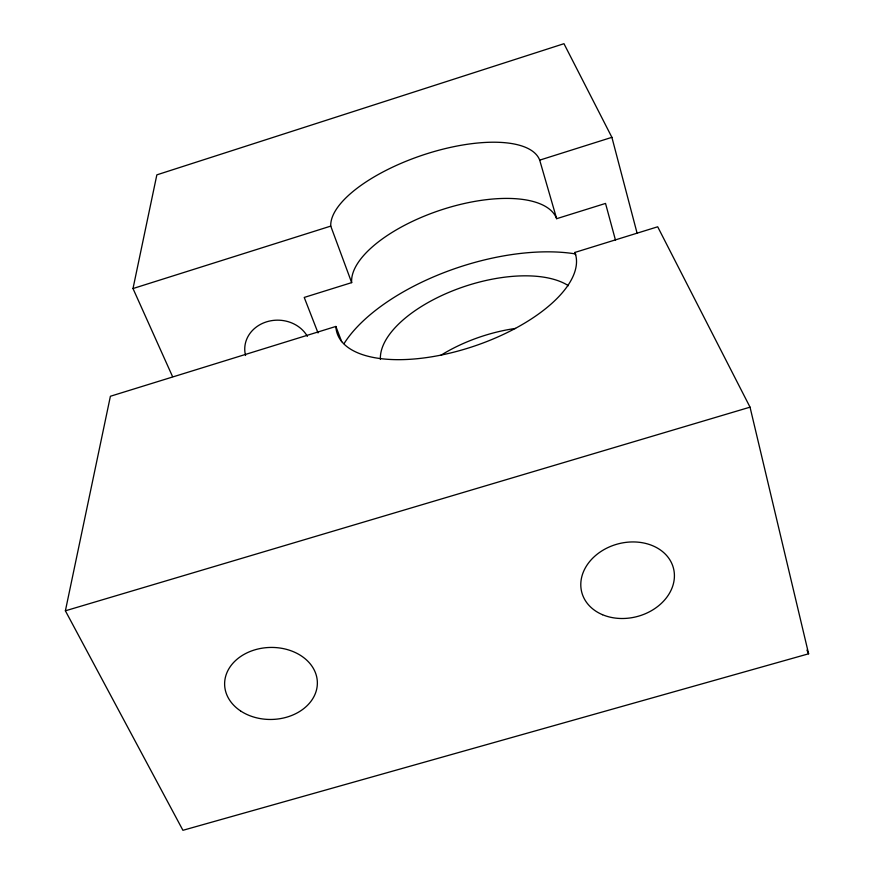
<?xml version="1.0" encoding="UTF-8"?>
<svg xmlns="http://www.w3.org/2000/svg" width="874" height="874" viewBox="0 0 874 874"><rect width="100%" height="100%" fill="white"/><g stroke="black" fill="none" stroke-linecap="round" stroke-linejoin="round"><path stroke-width="1.31" d="M65.386 610.806L110.397 396.261L335.867 326.45A125.572 55.794 -18.6 0 0 467.623 348.267A125.572 55.794 -18.6 0 0 574.895 252.433L657.696 226.792L750.034 407.164L808.614 653.796L182.928 830.3L65.386 610.806L750.034 407.164M172.539 376.574L133.001 288.54L156.85 174.855L563.97 43.7L611.898 137.338L637.135 233.358M133.001 288.54L330.754 226.104A109.862 42.673 -18.6 0 1 427.025 153.693A109.862 42.673 -18.6 0 1 539.695 160.139L611.898 137.338M615.493 240.186L605.529 203.434L556.651 218.686A107.655 45.514 -18.4 0 0 445.03 208.678A107.655 45.514 -18.4 0 0 351.665 282.63L304.228 297.433L318.038 332.939M806.931 650.081L808.614 653.796M335.867 326.45L341.668 341.658M330.754 226.104L351.665 282.63M539.695 160.139L556.651 218.686M574.895 252.433L575.627 255.022M380.409 359.454A104.618 49.195 -18.2 0 1 453.988 290.299A104.618 49.195 -18.2 0 1 568.406 285.7M440.747 355.368A102.619 51.457 -18.1 0 1 515.573 328.427M344.028 343.646A154.086 72.597 -18.2 0 1 575.529 253.93M245.561 355.5A33.07 29.071 1.3 0 1 266.668 321.807A33.07 29.071 1.3 0 1 307.375 336.359M240.569 710.933A46.388 36.02 -1.4 0 0 316.519 689.859A46.388 36.02 -1.4 0 0 255.863 649.546A46.388 36.02 -1.4 0 0 240.569 710.933M602.536 614.717A47.404 37.56 -14.9 0 0 674.378 577.353A47.404 37.56 -14.9 0 0 605.89 548.588A47.404 37.56 -14.9 0 0 602.536 614.717"/></g></svg>
